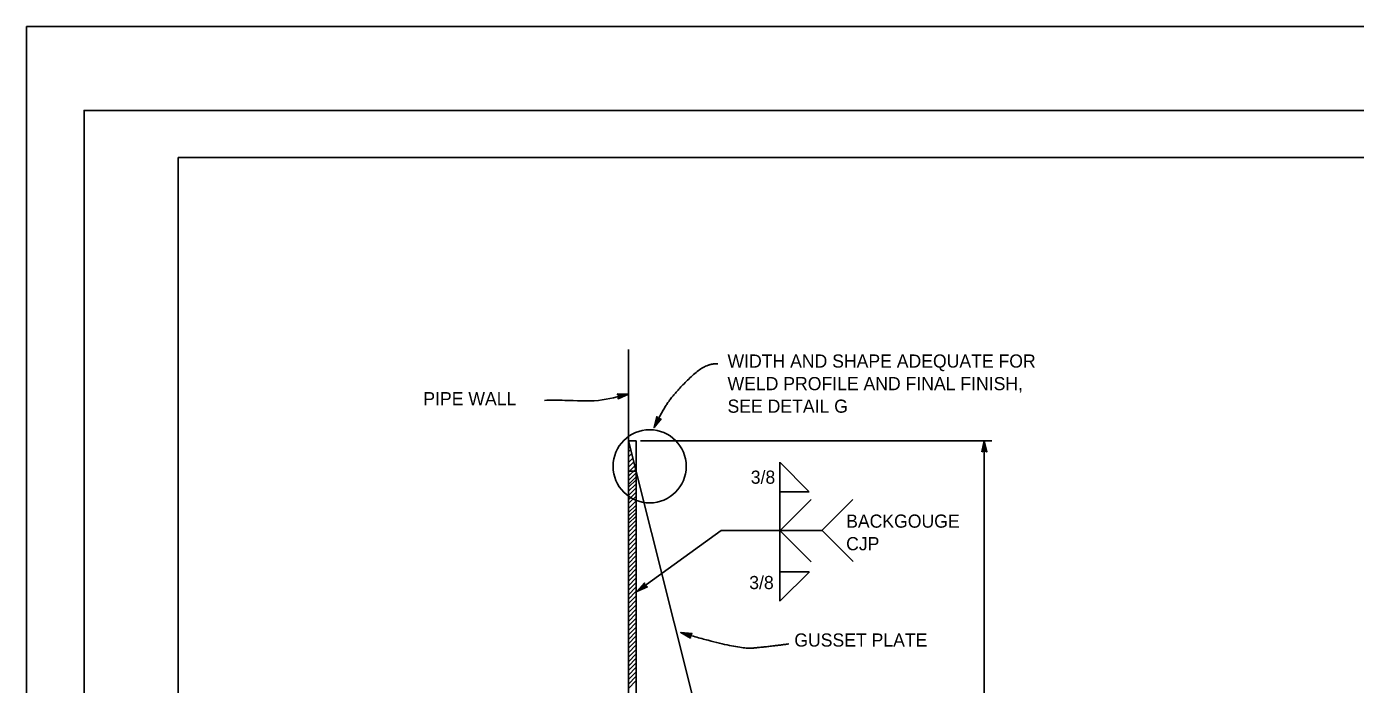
# Model space of a CAD drawing. Extents: x -894 to 866, y -476 to 714.
# Drawn here: x -894 to -188, y 364 to 714 of the extents above; entities that cross this region are included whole.
import ezdxf

# ---------------------------------------------------------------- set-up
doc = ezdxf.new("R2010")
doc.units = 0
for name, color, linetype in [('10 Sheet Format', 7, 'Continuous'), ('56 Stage 3 Anno', 7, 'Continuous'), ('57 Undefined', 7, 'Continuous'), ('60 Nongeo Data', 7, 'Continuous')]:
    doc.layers.add(name, color=color, linetype=linetype)

msp = doc.modelspace()

# ---------------------------------------------------------------- linework, layer by layer
at = {"layer": '10 Sheet Format'}
for p, q in [((-863.46, 668.96), (836.55, 668.96)), ((-863.46, 668.96), (-863.46, -431.04)), ((-813.45, 643.96), (811.55, 643.96)), ((-813.45, 643.96), (-813.45, -406.04))]:
    msp.add_line(p, q, dxfattribs=at)
for points in [[(-894.04, 713.58), (865.96, 713.58), (865.96, -476.42), (-894.04, -476.42)], [(-863.46, -431.04), (836.55, -431.04), (836.55, 668.96), (-863.46, 668.96)]]:
    msp.add_lwpolyline(points, close=True, dxfattribs=at)
at = {"layer": '56 Stage 3 Anno'}
for p, q in [((-580.1, 518.22), (-580.1, 518.22)), ((-580.1, 518.22), (-580.1, 518.22)), ((-574.05, 518.15), (-574.05, 518.15)), ((-574.05, 518.15), (-574.05, 518.15)), ((-579.56, 515.65), (-579.56, 515.65)), ((-579.56, 515.65), (-579.56, 515.65)), ((-559.05, 506.14), (-559.05, 506.14)), ((-559.05, 506.14), (-559.05, 506.14)), ((-556.69, 504.99), (-556.69, 504.99)), ((-556.69, 504.99), (-556.69, 504.99)), ((-560.45, 500.26), (-560.45, 500.26)), ((-560.45, 500.26), (-560.45, 500.26)), ((-567.59, 493.26), (-380.9, 493.26)), ((-384.89, 198.56), (-384.89, 493.26)), ((-384.89, 493.26), (-384.89, 493.26)), ((-493.49, 407.96), (-493.49, 481.83)), ((-493.46, 481.66), (-478.2, 466.39)), ((-386.21, 487.36), (-386.21, 487.36)), ((-383.58, 487.36), (-383.58, 487.36)), ((-478.01, 466.2), (-493.49, 466.2)), ((-493.45, 445.52), (-476.98, 461.99)), ((-471.23, 445.61), (-454.76, 462.08)), ((-524.77, 445.54), (-569.57, 413.13)), ((-524.77, 445.54), (-471.11, 445.54)), ((-493.33, 445.45), (-476.86, 428.99)), ((-471.11, 445.54), (-454.64, 429.08)), ((-477.98, 423.51), (-493.49, 423.51)), ((-493.38, 408.12), (-477.89, 423.6)), ((-546.29, 391.24), (-546.29, 391.24)), ((-540.25, 390.83), (-540.25, 390.83)), ((-541, 388.31), (-541, 388.31))]:
    msp.add_line(p, q, dxfattribs=at)
for points in [[(-580.1, 518.22), (-574.05, 518.15), (-579.56, 515.65), (-579.42, 516.03), (-575.39, 517.86), (-579.82, 517.92), (-579.55, 517.62), (-576.71, 517.59), (-579.29, 516.42), (-579.16, 516.8), (-578.04, 517.31), (-579.27, 517.32), (-579.06, 517.09), (-579.56, 515.65), (-579.06, 517.09)], [(-580.1, 518.22), (-574.05, 518.15), (-579.56, 515.65), (-579.42, 516.03), (-575.39, 517.86), (-579.82, 517.92), (-579.55, 517.62), (-576.71, 517.59), (-579.29, 516.42), (-579.16, 516.8), (-578.04, 517.31), (-579.27, 517.32), (-579.06, 517.09), (-579.56, 515.65), (-579.06, 517.09)], [(-556.69, 504.99), (-560.45, 500.26), (-559.05, 506.14), (-558.83, 505.8), (-559.86, 501.49), (-557.09, 504.96), (-557.5, 504.92), (-559.26, 502.7), (-558.61, 505.46), (-558.38, 505.12), (-558.67, 503.93), (-557.9, 504.89), (-558.22, 504.86), (-559.05, 506.14), (-558.22, 504.86)], [(-556.69, 504.99), (-560.45, 500.26), (-559.05, 506.14), (-558.83, 505.8), (-559.86, 501.49), (-557.09, 504.96), (-557.5, 504.92), (-559.26, 502.7), (-558.61, 505.46), (-558.38, 505.12), (-558.67, 503.93), (-557.9, 504.89), (-558.22, 504.86), (-559.05, 506.14), (-558.22, 504.86)], [(-386.21, 487.36), (-384.89, 493.26), (-383.58, 487.36), (-383.93, 487.57), (-384.89, 491.89), (-385.86, 487.56), (-385.51, 487.77), (-384.89, 490.54), (-384.28, 487.78), (-384.63, 487.99), (-384.9, 489.18), (-385.16, 487.98), (-384.89, 488.14), (-383.58, 487.36), (-384.89, 488.14)], [(-564.01, 415.52), (-569.57, 413.13), (-565.55, 417.65), (-565.52, 417.25), (-568.46, 413.94), (-564.38, 415.68), (-564.76, 415.85), (-567.36, 414.72), (-565.48, 416.84), (-565.45, 416.44), (-566.26, 415.52), (-565.13, 416.01), (-565.42, 416.13), (-565.55, 417.65), (-565.42, 416.13)], [(-541, 388.31), (-546.29, 391.24), (-540.25, 390.83), (-540.55, 390.55), (-544.97, 390.86), (-541.1, 388.7), (-541.2, 389.09), (-543.68, 390.47), (-540.85, 390.28), (-541.15, 390), (-542.38, 390.08), (-541.3, 389.49), (-541.38, 389.79), (-540.25, 390.83), (-541.38, 389.79)]]:
    msp.add_lwpolyline(points, close=True, dxfattribs=at)
msp.add_circle((-562.79, 479.7), 19.45, dxfattribs=at)
for points in [[(-560.45, 500.26), (-556.06, 509.3), (-549.29, 519.03), (-533.2, 534.75), (-526.62, 534.2)], [(-546.29, 391.24), (-516.11, 382.34), (-500.37, 383.69), (-488.86, 385.25)]]:
    msp.add_open_spline(points, degree=2, dxfattribs=at)
msp.add_spline([(-574.05, 518.15), (-590, 514.78), (-607.89, 514.78), (-618.77, 514.78)], degree=3, dxfattribs=at)
at = {"layer": '60 Nongeo Data'}
for p, q in [((-574.05, 146.24), (-574.05, 541.75)), ((-574.08, 487.49), (-572.85, 488.72)), ((-574.05, 493.27), (-570.01, 493.27)), ((-574.01, 493.34), (-482.15, 127.66)), ((-573.59, 490.22), (-573.3, 490.51)), ((-570.01, 477.07), (-570.01, 493.27)), ((-574.08, 484.75), (-572.3, 486.54)), ((-573.98, 481.82), (-571.69, 484.11)), ((-573.98, 479.19), (-571.16, 482.01)), ((-574.08, 472.15), (-570.04, 476.19)), ((-574.05, 477.1), (-570.25, 477.1)), ((-573.98, 476.64), (-570.65, 479.97)), ((-573.98, 470.1), (-569.94, 474.14)), ((-573.89, 474.59), (-570.22, 478.26)), ((-570.04, 146.24), (-570.04, 477.2)), ((-574.14, 466.25), (-570.14, 470.25)), ((-574.07, 464.25), (-570.04, 468.28)), ((-573.98, 468.53), (-569.94, 472.58)), ((-574.02, 459.85), (-570.04, 463.83)), ((-573.92, 462.01), (-570.04, 465.89)), ((-573.89, 457.53), (-570.04, 461.38)), ((-574.15, 455.01), (-570.04, 459.12)), ((-574.11, 451.04), (-570.11, 455.05)), ((-574.01, 453.17), (-570, 457.17)), ((-573.97, 449.23), (-569.96, 453.24)), ((-574.08, 444.66), (-570.07, 448.67)), ((-574.08, 442.29), (-570.07, 446.29)), ((-574.04, 447.04), (-570.04, 451.04)), ((-574.08, 439.91), (-570.07, 443.92)), ((-574.08, 437.54), (-570.07, 441.54)), ((-574.08, 435.16), (-570.07, 439.17)), ((-574.08, 432.79), (-570.07, 436.79)), ((-574.08, 430.41), (-570.07, 434.42)), ((-574.08, 428.04), (-570.07, 432.04)), ((-574.08, 425.66), (-570.07, 429.67)), ((-574.08, 423.29), (-570.07, 427.29)), ((-574.08, 420.91), (-570.07, 424.92)), ((-574.08, 418.54), (-570.07, 422.54)), ((-574.08, 416.16), (-570.07, 420.17)), ((-574.08, 413.79), (-570.07, 417.79)), ((-574.08, 411.41), (-570.07, 415.42)), ((-574.08, 409.04), (-570.07, 413.04)), ((-574.08, 406.66), (-570.07, 410.67)), ((-574.08, 404.29), (-570.07, 408.29)), ((-574.08, 401.91), (-570.07, 405.92)), ((-574.08, 399.54), (-570.07, 403.54)), ((-574.08, 397.16), (-570.07, 401.17)), ((-574.08, 394.79), (-570.07, 398.79)), ((-574.08, 392.41), (-570.07, 396.42)), ((-574.08, 390.04), (-570.07, 394.04)), ((-574.08, 387.66), (-570.07, 391.67)), ((-574.08, 385.29), (-570.07, 389.29)), ((-574.08, 382.91), (-570.07, 386.92)), ((-574.08, 380.54), (-570.07, 384.54)), ((-574.08, 378.16), (-570.07, 382.17)), ((-574.08, 375.79), (-570.07, 379.79)), ((-574.08, 373.41), (-570.07, 377.42)), ((-574.08, 371.04), (-570.07, 375.04)), ((-574.08, 368.66), (-570.07, 372.67)), ((-574.08, 366.29), (-570.07, 370.29)), ((-574.08, 363.91), (-570.07, 367.92)), ((-574.08, 361.54), (-570.07, 365.54))]:
    msp.add_line(p, q, dxfattribs=at)

# ---------------------------------------------------------------- texts
at = {"layer": '57 Undefined'}
for s, p in [('WIDTH AND SHAPE ADEQUATE FOR ', (-521.38, 532.19)), ('WELD PROFILE AND FINAL FINISH, ', (-521.38, 520.19)), ('PIPE WALL', (-683.1, 512.17)), ('SEE DETAIL G', (-521.38, 508.19)), ('3/8', (-509.03, 470.43)), ('BACKGOUGE', (-458.32, 447.06)), ('CJP', (-458.32, 435.06)), ('3/8', (-509.84, 414.39)), ('GUSSET PLATE', (-485.88, 383.81))]:
    msp.add_text(s, height=7, dxfattribs=at).set_placement(p)

doc.saveas('drawing.dxf')
